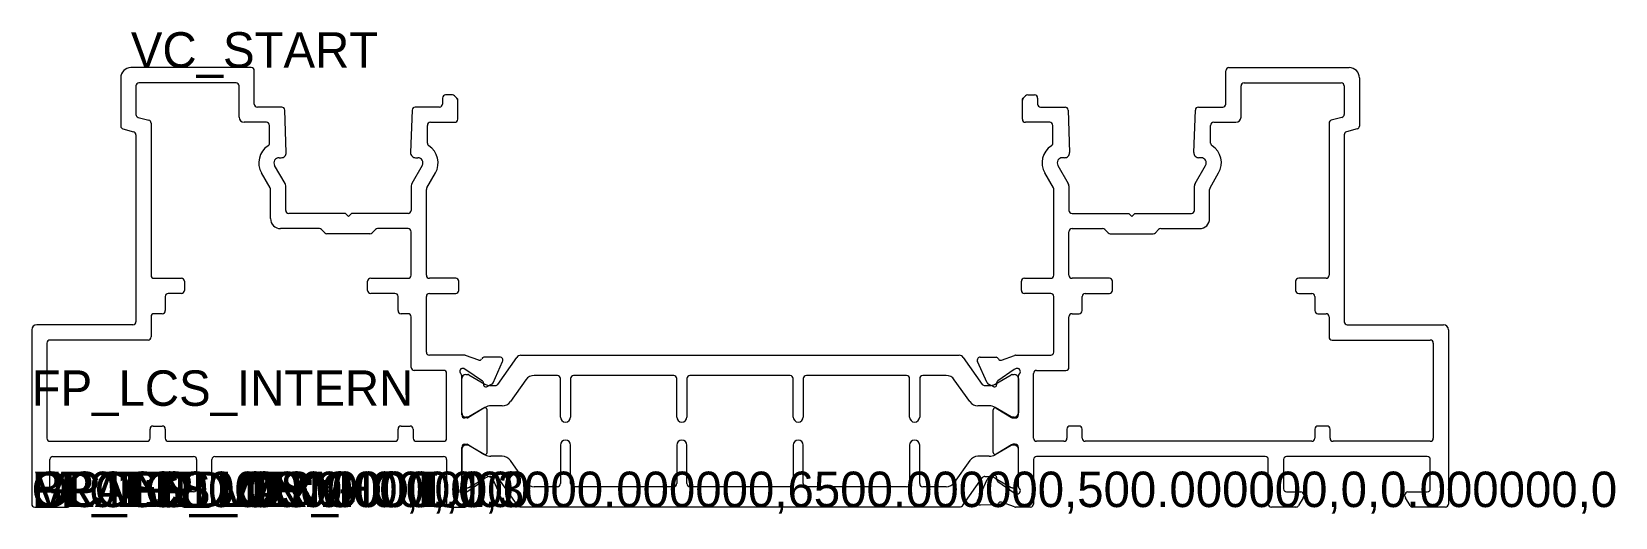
# Model space of a CAD drawing. Header units: metres. Extents: x -106 to 54, y -1 to 186.
# Drawn here: x -106.1 to 50.4, y 138.1 to 186 of the extents above.
import ezdxf

# ---------------------------------------------------------------- set-up
doc = ezdxf.new("R2010")
doc.units = ezdxf.units.M

msp = doc.modelspace()

# ---------------------------------------------------------------- linework, layer by layer
for p, q in [((-84.377243, 182.4907), (-96.277243, 182.4907)), ((-84.077243, 178.8907), (-84.077243, 182.1907)), ((11.922757, 178.8907), (11.922757, 182.1907)), ((12.222757, 182.4907), (24.122757, 182.4907)), ((-97.277243, 181.4907), (-97.277243, 176.722822)), ((-95.777243, 180.6907), (-95.777243, 177.873812)), ((-85.877243, 180.9907), (-95.477243, 180.9907)), ((-85.577243, 177.5907), (-85.577243, 180.6907)), ((13.422757, 177.5907), (13.422757, 180.6907)), ((13.722757, 180.9907), (23.322757, 180.9907)), ((23.622757, 180.6907), (23.622757, 177.873812)), ((25.122757, 181.4907), (25.122757, 176.722822)), ((-81.36695, 178.5907), (-83.777243, 178.5907)), ((-65.777243, 178.5907), (-68.187536, 178.5907)), ((-65.477243, 179.4907), (-65.477243, 178.8907)), ((-64.501507, 179.7907), (-65.177243, 179.7907)), ((-64.065111, 179.478568), (-64.289375, 179.702832)), ((-63.977243, 179.3907), (-64.065111, 179.478568)), ((-63.977243, 179.266436), (-63.977243, 179.3907)), ((-63.977243, 177.3907), (-63.977243, 179.266436)), ((-8.177243, 179.3907), (-8.089375, 179.478568)), ((-8.177243, 179.266436), (-8.177243, 179.3907)), ((-8.177243, 177.3907), (-8.177243, 179.266436)), ((-8.089375, 179.478568), (-7.865111, 179.702832)), ((-7.652979, 179.7907), (-6.977243, 179.7907)), ((-6.677243, 179.4907), (-6.677243, 178.8907)), ((-6.377243, 178.5907), (-3.96695, 178.5907)), ((9.212464, 178.5907), (11.622757, 178.5907)), ((-95.554889, 177.584034), (-94.499597, 177.30127)), ((-94.277243, 177.011492), (-94.277243, 161.9907)), ((-82.877243, 177.0907), (-85.077243, 177.0907)), ((-80.920709, 174.108149), (-81.067132, 178.30117)), ((-68.487354, 178.30117), (-68.633777, 174.108149)), ((-66.677243, 177.0907), (-64.277243, 177.0907)), ((-5.477243, 177.0907), (-7.877243, 177.0907)), ((-3.667132, 178.30117), (-3.520709, 174.108149)), ((8.766223, 174.108149), (8.912646, 178.30117)), ((10.722757, 177.0907), (12.922757, 177.0907)), ((22.122757, 177.011492), (22.122757, 161.9907)), ((23.400403, 177.584034), (22.345111, 177.30127)), ((-97.054889, 176.433044), (-95.999597, 176.150279)), ((-95.777243, 175.860502), (-95.777243, 157.3907)), ((-82.577243, 175.027408), (-82.577243, 176.7907)), ((-66.977243, 175.027408), (-66.977243, 176.7907)), ((-5.177243, 175.027408), (-5.177243, 176.7907)), ((10.422757, 175.027408), (10.422757, 176.7907)), ((23.622757, 175.860502), (23.622757, 157.3907)), ((24.900403, 176.433044), (23.845111, 176.150279)), ((-81.04423, 171.064661), (-82.069626, 172.8407)), ((-81.636614, 173.5907), (-81.420404, 173.5907)), ((-67.48486, 172.8407), (-68.510256, 171.064661)), ((-68.134082, 173.5907), (-67.917872, 173.5907)), ((-4.669626, 172.8407), (-3.64423, 171.064661)), ((-4.020404, 173.5907), (-4.236614, 173.5907)), ((8.889744, 171.064661), (9.91514, 172.8407)), ((9.482128, 173.5907), (9.265918, 173.5907)), ((-82.517435, 170.616328), (-83.368665, 172.0907)), ((-80.977243, 168.3907), (-80.977243, 170.814661)), ((-68.577243, 170.814661), (-68.577243, 168.3907)), ((-67.037075, 170.616285), (-66.185821, 172.0907)), ((-5.117411, 170.616285), (-5.968665, 172.0907)), ((-3.577243, 170.814661), (-3.577243, 168.3907)), ((8.822757, 168.3907), (8.822757, 170.814661)), ((10.362949, 170.616328), (11.214179, 172.0907)), ((-82.477243, 167.5907), (-82.477243, 170.466328)), ((-67.077268, 161.9907), (-67.077268, 170.466285)), ((-5.077218, 161.9907), (-5.077218, 170.466285)), ((10.322757, 167.5907), (10.322757, 170.466328)), ((-75.077243, 168.0907), (-80.677243, 168.0907)), ((-74.777243, 167.7907), (-75.077243, 168.0907)), ((-74.477243, 168.0907), (-74.777243, 167.7907)), ((-68.877243, 168.0907), (-74.477243, 168.0907)), ((-3.277243, 168.0907), (2.322757, 168.0907)), ((2.322757, 168.0907), (2.622757, 167.7907)), ((2.622757, 167.7907), (2.922757, 168.0907)), ((2.922757, 168.0907), (8.522757, 168.0907)), ((-77.651507, 166.5907), (-81.477243, 166.5907)), ((-77.115111, 166.178568), (-77.439375, 166.502832)), ((-72.651507, 166.0907), (-76.902979, 166.0907)), ((-72.115111, 166.502832), (-72.439375, 166.178568)), ((-68.877268, 166.5907), (-71.902979, 166.5907)), ((-68.577268, 161.9907), (-68.577268, 166.2907)), ((-3.577218, 161.9907), (-3.577218, 166.2907)), ((-3.277218, 166.5907), (-0.251507, 166.5907)), ((-0.039375, 166.502832), (0.284889, 166.178568)), ((0.497021, 166.0907), (4.748493, 166.0907)), ((4.960625, 166.178568), (5.284889, 166.502832)), ((5.497021, 166.5907), (9.322757, 166.5907)), ((-93.977243, 161.6907), (-91.277243, 161.6907)), ((-90.977243, 161.3907), (-90.977243, 160.4907)), ((-72.877268, 160.4907), (-72.877268, 161.3907)), ((-72.577268, 161.6907), (-68.877268, 161.6907)), ((-64.177268, 161.6907), (-66.777268, 161.6907)), ((-63.877268, 160.4907), (-63.877268, 161.3907)), ((-8.277218, 160.4907), (-8.277218, 161.3907)), ((-7.977218, 161.6907), (-5.377218, 161.6907)), ((0.422782, 161.6907), (-3.277218, 161.6907)), ((0.722782, 160.4907), (0.722782, 161.3907)), ((18.822757, 161.3907), (18.822757, 160.4907)), ((21.822757, 161.6907), (19.122757, 161.6907)), ((-92.877243, 159.8907), (-92.877243, 158.4907)), ((-91.277243, 160.1907), (-92.577243, 160.1907)), ((-70.177268, 160.1907), (-72.577268, 160.1907)), ((-69.877268, 158.4907), (-69.877268, 159.8907)), ((-67.077268, 154.3907), (-67.077268, 159.8907)), ((-66.777268, 160.1907), (-64.177268, 160.1907)), ((-5.377218, 160.1907), (-7.977218, 160.1907)), ((-5.077218, 154.3907), (-5.077218, 159.8907)), ((-2.277218, 158.4907), (-2.277218, 159.8907)), ((-1.977218, 160.1907), (0.422782, 160.1907)), ((19.122757, 160.1907), (20.422757, 160.1907)), ((20.722757, 159.8907), (20.722757, 158.4907)), ((-93.177243, 158.1907), (-93.977243, 158.1907)), ((-68.877268, 158.1907), (-69.577268, 158.1907)), ((-3.277218, 158.1907), (-2.577218, 158.1907)), ((21.022757, 158.1907), (21.822757, 158.1907)), ((-106.077243, 156.5907), (-106.077243, 139.3907)), ((-96.077243, 157.0907), (-105.577243, 157.0907)), ((-94.277243, 157.8907), (-94.277243, 155.8907)), ((-68.577268, 152.8907), (-68.577268, 157.8907)), ((-3.577218, 152.8907), (-3.577218, 157.8907)), ((22.122757, 157.8907), (22.122757, 155.8907)), ((23.922757, 157.0907), (33.422757, 157.0907)), ((33.922757, 156.5907), (33.922757, 139.3907)), ((-104.577243, 155.2907), (-104.577243, 145.8907)), ((-94.577243, 155.5907), (-104.277243, 155.5907)), ((22.422757, 155.5907), (32.122757, 155.5907)), ((32.422757, 155.2907), (32.422757, 145.8907)), ((-63.30938, 154.0907), (-66.777268, 154.0907)), ((-61.905951, 153.604845), (-63.207866, 154.073003)), ((-59.813125, 153.89502), (-61.392053, 153.884563)), ((-60.487062, 151.36453), (-59.538412, 153.470045)), ((-60.01603, 151.212216), (-58.13459, 153.87398)), ((-57.726291, 154.085377), (-14.428195, 154.085377)), ((-14.019896, 153.87398), (-12.138456, 151.212216)), ((-11.667424, 151.36453), (-12.616074, 153.470045)), ((-12.341361, 153.89502), (-10.762433, 153.884563)), ((-10.248535, 153.604845), (-8.94662, 154.073003)), ((-8.845106, 154.0907), (-5.377218, 154.0907)), ((-65.377268, 152.5907), (-68.277268, 152.5907)), ((-65.077268, 145.8907), (-65.077268, 152.2907)), ((-63.577268, 148.19069), (-63.577268, 152.043477)), ((-63.355241, 152.764763), (-63.172532, 152.683416)), ((-63.177243, 152.185377), (-62.970799, 152.185377)), ((-63.172532, 152.683416), (-61.543775, 151.55895)), ((-62.870854, 152.158614), (-61.28891, 151.245955)), ((-54.127243, 152.085377), (-56.431913, 152.085377)), ((-42.627243, 152.085377), (-52.527243, 152.085377)), ((-31.127243, 152.085377), (-41.027243, 152.085377)), ((-19.627243, 152.085377), (-29.527243, 152.085377)), ((-15.722573, 152.085377), (-18.027243, 152.085377)), ((-10.865576, 151.245955), (-9.283632, 152.158614)), ((-8.981954, 152.683416), (-10.610711, 151.55895)), ((-9.183688, 152.185377), (-8.977243, 152.185377)), ((-8.799245, 152.764763), (-8.981954, 152.683416)), ((-8.577218, 148.19069), (-8.577218, 152.043477)), ((-7.077218, 145.8907), (-7.077218, 152.2907)), ((-6.777218, 152.5907), (-3.877218, 152.5907)), ((-63.577243, 148.385377), (-63.577243, 151.785377)), ((-61.415192, 151.287903), (-61.424494, 151.172808)), ((-61.139421, 150.975999), (-60.631998, 151.216719)), ((-60.689243, 151.085377), (-60.261009, 151.085377)), ((-57.248512, 151.662582), (-58.771333, 149.508173)), ((-53.827243, 147.985377), (-53.827243, 151.785377)), ((-52.827243, 151.785377), (-52.827243, 147.985377)), ((-42.327243, 147.985377), (-42.327243, 151.785377)), ((-41.327243, 151.785377), (-41.327243, 147.985377)), ((-30.827243, 147.985377), (-30.827243, 151.785377)), ((-29.827243, 151.785377), (-29.827243, 147.985377)), ((-19.327243, 147.985377), (-19.327243, 151.785377)), ((-18.327243, 151.785377), (-18.327243, 147.985377)), ((-13.383153, 149.508173), (-14.905974, 151.662582)), ((-11.893477, 151.085377), (-11.465243, 151.085377)), ((-11.015065, 150.975999), (-11.522488, 151.216719)), ((-10.739294, 151.287903), (-10.729993, 151.172808)), ((-8.577243, 151.785377), (-8.577243, 148.385377)), ((-61.38147, 148.8614), (-62.899771, 147.934625)), ((-61.28891, 148.9248), (-62.870854, 148.01214)), ((-61.077268, 144.49069), (-61.077268, 148.69069)), ((-59.587933, 149.085377), (-60.689243, 149.085377)), ((-11.465243, 149.085377), (-12.566553, 149.085377)), ((-11.077218, 144.49069), (-11.077218, 148.69069)), ((-9.283632, 148.01214), (-10.865576, 148.9248)), ((-10.773016, 148.8614), (-9.254715, 147.934625)), ((-63.056074, 147.89069), (-63.277268, 147.89069)), ((-62.970799, 147.985377), (-63.177243, 147.985377)), ((-8.977243, 147.985377), (-9.183688, 147.985377)), ((-9.098412, 147.89069), (-8.877218, 147.89069)), ((-104.277243, 145.5907), (-94.677243, 145.5907)), ((-94.377243, 145.8907), (-94.377243, 146.7907)), ((-94.077243, 147.0907), (-93.177243, 147.0907)), ((-92.877243, 146.7907), (-92.877243, 145.8907)), ((-92.577243, 145.5907), (-70.177243, 145.5907)), ((-69.877243, 145.8907), (-69.877243, 146.7907)), ((-69.577243, 147.0907), (-68.677243, 147.0907)), ((-68.377243, 146.7907), (-68.377243, 145.8907)), ((-68.077243, 145.5907), (-65.377268, 145.5907)), ((-4.077243, 145.5907), (-6.777218, 145.5907)), ((-3.777243, 146.7907), (-3.777243, 145.8907)), ((-2.577243, 147.0907), (-3.477243, 147.0907)), ((-2.277243, 145.8907), (-2.277243, 146.7907)), ((20.422757, 145.5907), (-1.977243, 145.5907)), ((20.722757, 146.7907), (20.722757, 145.8907)), ((21.922757, 147.0907), (21.022757, 147.0907)), ((22.222757, 145.8907), (22.222757, 146.7907)), ((32.122757, 145.5907), (22.522757, 145.5907)), ((-103.977243, 144.0907), (-90.077243, 144.0907)), ((-87.977243, 144.0907), (-65.377243, 144.0907)), ((-63.577268, 141.137904), (-63.577268, 144.99069)), ((-63.577243, 144.806003), (-63.577243, 141.406003)), ((-63.277268, 145.29069), (-63.056074, 145.29069)), ((-62.970799, 145.206003), (-63.177243, 145.206003)), ((-62.899771, 145.246756), (-61.38147, 144.31998)), ((-61.28891, 144.266581), (-62.870854, 145.17924)), ((-59.587933, 144.106003), (-60.689243, 144.106003)), ((-53.827243, 145.206003), (-53.827243, 141.406003)), ((-52.827243, 141.406003), (-52.827243, 145.206003)), ((-42.327243, 145.206003), (-42.327243, 141.406003)), ((-41.327243, 141.406003), (-41.327243, 145.206003)), ((-30.827243, 145.206003), (-30.827243, 141.406003)), ((-29.827243, 141.406003), (-29.827243, 145.206003)), ((-19.327243, 145.206003), (-19.327243, 141.406003)), ((-18.327243, 141.406003), (-18.327243, 145.206003)), ((-11.465243, 144.106003), (-12.566553, 144.106003)), ((-9.283632, 145.17924), (-10.865576, 144.266581)), ((-9.254715, 145.246756), (-10.773016, 144.31998)), ((-8.977243, 145.206003), (-9.183688, 145.206003)), ((-8.877218, 145.29069), (-9.098412, 145.29069)), ((-8.577243, 141.406003), (-8.577243, 144.806003)), ((-8.577218, 141.137904), (-8.577218, 144.99069)), ((15.822757, 144.0907), (-6.777243, 144.0907)), ((31.822757, 144.0907), (17.922757, 144.0907)), ((-104.277243, 140.8907), (-104.277243, 143.7907)), ((-89.777243, 143.7907), (-89.777243, 140.8907)), ((-88.277243, 139.3907), (-88.277243, 143.7907)), ((-65.077243, 143.7907), (-65.077243, 139.3907)), ((-57.248512, 141.528799), (-58.771333, 143.683208)), ((-13.383153, 143.683208), (-14.905974, 141.528799)), ((-7.077243, 143.7907), (-7.077243, 139.3907)), ((16.122757, 139.3907), (16.122757, 143.7907)), ((17.622757, 143.7907), (17.622757, 140.8907)), ((32.122757, 140.8907), (32.122757, 143.7907)), ((-63.177243, 141.006003), (-62.970799, 141.006003)), ((-61.543775, 141.622431), (-63.172532, 140.497965)), ((-62.870854, 141.032766), (-61.28891, 141.945426)), ((-61.424494, 142.008572), (-61.415192, 141.893477)), ((-60.631998, 141.964662), (-61.139421, 142.205381)), ((-60.689243, 142.106003), (-60.261009, 142.106003)), ((-59.538412, 139.711336), (-60.487062, 141.816851)), ((-60.01603, 141.979165), (-58.13459, 139.317401)), ((-54.127243, 141.106003), (-56.431913, 141.106003)), ((-42.627243, 141.106003), (-52.527243, 141.106003)), ((-31.127243, 141.106003), (-41.027243, 141.106003)), ((-19.627243, 141.106003), (-29.527243, 141.106003)), ((-15.722573, 141.106003), (-18.027243, 141.106003)), ((-14.019896, 139.317401), (-12.138456, 141.979165)), ((-12.616074, 139.711336), (-11.667424, 141.816851)), ((-11.893477, 142.106003), (-11.465243, 142.106003)), ((-11.522488, 141.964662), (-11.015065, 142.205381)), ((-10.865576, 141.945426), (-9.283632, 141.032766)), ((-10.729993, 142.008572), (-10.739294, 141.893477)), ((-10.610711, 141.622431), (-8.981954, 140.497965)), ((-9.183688, 141.006003), (-8.977243, 141.006003)), ((-102.077243, 140.5907), (-103.977243, 140.5907)), ((-102.289852, 139.236351), (-101.819995, 140.019446)), ((-101.777243, 140.173795), (-101.777243, 140.2907)), ((-91.777243, 140.2907), (-91.777243, 140.173795)), ((-91.734491, 140.019446), (-91.264634, 139.236351)), ((-90.077243, 140.5907), (-91.477243, 140.5907)), ((-63.172532, 140.497965), (-63.355241, 140.416617)), ((-63.207813, 139.108397), (-61.905951, 139.576536)), ((-61.392053, 139.296817), (-59.813125, 139.28636)), ((-10.762433, 139.296817), (-12.341361, 139.28636)), ((-8.946673, 139.108397), (-10.248535, 139.576536)), ((-8.981954, 140.497965), (-8.799245, 140.416617)), ((17.922757, 140.5907), (19.322757, 140.5907)), ((19.580005, 140.019446), (19.110148, 139.236351)), ((19.622757, 140.2907), (19.622757, 140.173795)), ((29.622757, 140.173795), (29.622757, 140.2907)), ((30.135366, 139.236351), (29.665509, 140.019446)), ((29.922757, 140.5907), (31.822757, 140.5907)), ((-105.777243, 139.0907), (-102.5471, 139.0907)), ((-91.007386, 139.0907), (-88.577243, 139.0907)), ((-64.777243, 139.0907), (-63.309327, 139.0907)), ((-57.726291, 139.106003), (-14.428195, 139.106003)), ((-7.377243, 139.0907), (-8.845159, 139.0907)), ((18.8529, 139.0907), (16.422757, 139.0907)), ((33.622757, 139.0907), (30.392614, 139.0907))]:
    msp.add_line(p, q)
for centre, radius, start, end in [((-96.277243, 181.4907), 1, 90, 180), ((-84.377243, 182.1907), 0.3, 0, 90), ((12.222757, 182.1907), 0.3, 90, 180), ((24.122757, 181.4907), 1, 0, 90), ((-95.477243, 180.6907), 0.3, 90, 180), ((-85.877243, 180.6907), 0.3, 0, 90), ((13.722757, 180.6907), 0.3, 90, 180), ((23.322757, 180.6907), 0.3, 0, 90), ((-83.777243, 178.8907), 0.3, 180, 270), ((-81.36695, 178.2907), 0.3, 2, 90), ((-68.187536, 178.2907), 0.3, 90, 178), ((-65.777243, 178.8907), 0.3, 270, 0), ((-65.177243, 179.4907), 0.3, 90, 180), ((-64.501507, 179.4907), 0.3, 45, 90), ((-64.277243, 179.266436), 0.3, 0, 45), ((-7.877243, 179.266436), 0.3, 135, 180), ((-7.652979, 179.4907), 0.3, 90, 135), ((-6.977243, 179.4907), 0.3, 0, 90), ((-6.377243, 178.8907), 0.3, 180, 270), ((-3.96695, 178.2907), 0.3, 2, 90), ((9.212464, 178.2907), 0.3, 90, 178), ((11.622757, 178.8907), 0.3, 270, 0), ((-95.477243, 177.873812), 0.3, 180, 255), ((-94.577243, 177.011492), 0.3, 0, 75), ((-85.077243, 177.5907), 0.5, 180, 270), ((-82.877243, 176.7907), 0.3, 0, 90), ((-66.677243, 176.7907), 0.3, 90, 180), ((-64.277243, 177.3907), 0.3, 270, 0), ((-7.877243, 177.3907), 0.3, 180, 270), ((-5.477243, 176.7907), 0.3, 0, 90), ((10.722757, 176.7907), 0.3, 90, 180), ((12.922757, 177.5907), 0.5, 270, 0), ((22.422757, 177.011492), 0.3, 105, 180), ((23.322757, 177.873812), 0.3, 285, 0), ((-96.977243, 176.722822), 0.3, 180, 255), ((-96.077243, 175.860502), 0.3, 0, 75), ((23.922757, 175.860502), 0.3, 105, 180), ((24.822757, 176.722822), 0.3, 285, 0), ((-81.636614, 173.0907), 2, 122.643077, 210), ((-82.877243, 175.027408), 0.3, 302.643077, 0), ((-81.420404, 174.0907), 0.5, 270, 2), ((-68.134082, 174.0907), 0.5, 178, 270), ((-66.677243, 175.027408), 0.3, 180, 237.356923), ((-67.917872, 173.0907), 2, 330, 57.356923), ((-4.236614, 173.0907), 2, 122.643077, 210), ((-5.477243, 175.027408), 0.3, 302.643077, 0), ((-4.020404, 174.0907), 0.5, 270, 2), ((9.265918, 174.0907), 0.5, 178, 270), ((10.722757, 175.027408), 0.3, 180, 237.356923), ((9.482128, 173.0907), 2, 330, 57.356923), ((-81.636614, 173.0907), 0.5, 90, 210), ((-67.917872, 173.0907), 0.5, 330, 90), ((-4.236614, 173.0907), 0.5, 90, 210), ((9.482128, 173.0907), 0.5, 330, 90), ((-82.777243, 170.466328), 0.3, 0, 30), ((-81.477243, 170.814661), 0.5, 0, 30), ((-68.077243, 170.814661), 0.5, 150, 180), ((-66.777268, 170.466285), 0.3, 150, 180), ((-5.377218, 170.466285), 0.3, 0, 30), ((-4.077243, 170.814661), 0.5, 0, 30), ((9.322757, 170.814661), 0.5, 150, 180), ((10.622757, 170.466328), 0.3, 150, 180), ((-81.477243, 167.5907), 1, 180, 270), ((-80.677243, 168.3907), 0.3, 180, 270), ((-68.877243, 168.3907), 0.3, 270, 0), ((-3.277243, 168.3907), 0.3, 180, 270), ((8.522757, 168.3907), 0.3, 270, 0), ((9.322757, 167.5907), 1, 270, 0), ((-77.651507, 166.2907), 0.3, 45, 90), ((-76.902979, 166.3907), 0.3, 225, 270), ((-72.651507, 166.3907), 0.3, 270, 315), ((-71.902979, 166.2907), 0.3, 90, 135), ((-68.877268, 166.2907), 0.3, 0, 90), ((-3.277218, 166.2907), 0.3, 90, 180), ((-0.251507, 166.2907), 0.3, 45, 90), ((0.497021, 166.3907), 0.3, 225, 270), ((4.748493, 166.3907), 0.3, 270, 315), ((5.497021, 166.2907), 0.3, 90, 135), ((-93.977243, 161.9907), 0.3, 180, 270), ((-91.277243, 161.3907), 0.3, 0, 90), ((-72.577268, 161.3907), 0.3, 90, 180), ((-68.877268, 161.9907), 0.3, 270, 0), ((-66.777268, 161.9907), 0.3, 180, 270), ((-64.177268, 161.3907), 0.3, 0, 90), ((-7.977218, 161.3907), 0.3, 90, 180), ((-5.377218, 161.9907), 0.3, 270, 0), ((-3.277218, 161.9907), 0.3, 180, 270), ((0.422782, 161.3907), 0.3, 0, 90), ((19.122757, 161.3907), 0.3, 90, 180), ((21.822757, 161.9907), 0.3, 270, 0), ((-92.577243, 159.8907), 0.3, 90, 180), ((-91.277243, 160.4907), 0.3, 270, 0), ((-72.577268, 160.4907), 0.3, 180, 270), ((-70.177268, 159.8907), 0.3, 0, 90), ((-66.777268, 159.8907), 0.3, 90, 180), ((-64.177268, 160.4907), 0.3, 270, 0), ((-7.977218, 160.4907), 0.3, 180, 270), ((-5.377218, 159.8907), 0.3, 0, 90), ((-1.977218, 159.8907), 0.3, 90, 180), ((0.422782, 160.4907), 0.3, 270, 0), ((19.122757, 160.4907), 0.3, 180, 270), ((20.422757, 159.8907), 0.3, 0, 90), ((-93.977243, 157.8907), 0.3, 90, 180), ((-93.177243, 158.4907), 0.3, 270, 0), ((-69.577268, 158.4907), 0.3, 180, 270), ((-68.877268, 157.8907), 0.3, 0, 90), ((-3.277218, 157.8907), 0.3, 90, 180), ((-2.577218, 158.4907), 0.3, 270, 0), ((21.022757, 158.4907), 0.3, 180, 270), ((21.822757, 157.8907), 0.3, 0, 90), ((-105.577243, 156.5907), 0.5, 90, 180), ((-96.077243, 157.3907), 0.3, 270, 0), ((23.922757, 157.3907), 0.3, 180, 270), ((33.422757, 156.5907), 0.5, 0, 90), ((-104.277243, 155.2907), 0.3, 90, 180), ((-94.577243, 155.8907), 0.3, 270, 0), ((22.422757, 155.8907), 0.3, 180, 270), ((32.122757, 155.2907), 0.3, 0, 90), ((-66.777268, 154.3907), 0.3, 180, 270), ((-63.30938, 153.7907), 0.3, 70.221829, 90), ((-61.826432, 153.825982), 0.235, 250.221829, 336), ((-61.390497, 153.649568), 0.235, 90, 156), ((-59.811138, 153.595027), 0.3, 335.379459, 90), ((-57.726291, 153.585377), 0.5, 90, 144.745828), ((-14.428195, 153.585377), 0.5, 35.254172, 90), ((-12.343348, 153.595027), 0.3, 90, 204.620541), ((-10.763989, 153.649568), 0.235, 24, 90), ((-10.328054, 153.825982), 0.235, 204, 289.778171), ((-8.845106, 153.7907), 0.3, 90, 109.778171), ((-5.377218, 154.3907), 0.3, 270, 0), ((-68.277268, 152.8907), 0.3, 180, 270), ((-65.377268, 152.2907), 0.3, 0, 90), ((-63.477243, 152.490681), 0.300009, 66.004713, 228.187329), ((-63.877268, 152.043477), 0.3, 0, 48.187329), ((-63.177243, 151.785377), 0.4, 90, 180), ((-62.970799, 151.985377), 0.2, 60.018361, 90), ((-56.431913, 151.085377), 1, 90, 144.745828), ((-54.127243, 151.785377), 0.3, 0, 90), ((-52.527243, 151.785377), 0.3, 90, 180), ((-42.627243, 151.785377), 0.3, 0, 90), ((-41.027243, 151.785377), 0.3, 90, 180), ((-31.127243, 151.785377), 0.3, 0, 90), ((-29.527243, 151.785377), 0.3, 90, 180), ((-19.627243, 151.785377), 0.3, 0, 90), ((-18.027243, 151.785377), 0.3, 90, 180), ((-15.722573, 151.085377), 1, 35.254172, 90), ((-9.183688, 151.985377), 0.2, 90, 119.981639), ((-8.977243, 151.785377), 0.4, 0, 90), ((-8.677243, 152.490681), 0.300009, 311.812671, 113.995287), ((-8.277218, 152.043477), 0.3, 131.812671, 180), ((-6.777218, 152.2907), 0.3, 90, 180), ((-3.877218, 152.8907), 0.3, 270, 0), ((-61.714217, 151.31207), 0.3, 355.379459, 55.379459), ((-61.225144, 151.156697), 0.2, 175.379459, 295.379459), ((-60.689243, 152.285377), 1.2, 240.018361, 270), ((-60.760582, 151.487765), 0.3, 295.379459, 335.745828), ((-60.261009, 151.385377), 0.3, 270, 324.745828), ((-11.893477, 151.385377), 0.3, 215.254172, 270), ((-11.393904, 151.487765), 0.3, 204.254172, 244.620541), ((-11.465243, 152.285377), 1.2, 270, 299.981639), ((-10.929343, 151.156697), 0.2, 244.620541, 4.620541), ((-10.440269, 151.31207), 0.3, 124.620541, 184.620541), ((-61.277268, 148.69069), 0.2, 0, 121.4), ((-60.689243, 147.885377), 1.2, 90, 119.981639), ((-59.587933, 150.085377), 1, 270, 324.745828), ((-12.566553, 150.085377), 1, 215.254172, 270), ((-11.465243, 147.885377), 1.2, 60.018361, 90), ((-10.877218, 148.69069), 0.2, 58.6, 180), ((-63.277268, 148.19069), 0.3, 180, 270), ((-63.177243, 148.385377), 0.4, 180, 270), ((-63.056074, 148.19069), 0.3, 270, 301.4), ((-62.970799, 148.185377), 0.2, 270, 299.981639), ((-53.327243, 147.985377), 0.5, 180, 0), ((-41.827243, 147.985377), 0.5, 180, 0), ((-30.327243, 147.985377), 0.5, 180, 0), ((-18.827243, 147.985377), 0.5, 180, 0), ((-9.183688, 148.185377), 0.2, 240.018361, 270), ((-9.098412, 148.19069), 0.3, 238.6, 270), ((-8.977243, 148.385377), 0.4, 270, 0), ((-8.877218, 148.19069), 0.3, 270, 0), ((-104.277243, 145.8907), 0.3, 180, 270), ((-94.677243, 145.8907), 0.3, 270, 0), ((-94.077243, 146.7907), 0.3, 90, 180), ((-93.177243, 146.7907), 0.3, 0, 90), ((-92.577243, 145.8907), 0.3, 180, 270), ((-70.177243, 145.8907), 0.3, 270, 0), ((-69.577243, 146.7907), 0.3, 90, 180), ((-68.677243, 146.7907), 0.3, 0, 90), ((-68.077243, 145.8907), 0.3, 180, 270), ((-65.377268, 145.8907), 0.3, 270, 0), ((-53.327243, 145.206003), 0.5, 0, 180), ((-41.827243, 145.206003), 0.5, 0, 180), ((-30.327243, 145.206003), 0.5, 0, 180), ((-18.827243, 145.206003), 0.5, 0, 180), ((-6.777218, 145.8907), 0.3, 180, 270), ((-4.077243, 145.8907), 0.3, 270, 0), ((-3.477243, 146.7907), 0.3, 90, 180), ((-2.577243, 146.7907), 0.3, 0, 90), ((-1.977243, 145.8907), 0.3, 180, 270), ((20.422757, 145.8907), 0.3, 270, 0), ((21.022757, 146.7907), 0.3, 90, 180), ((21.922757, 146.7907), 0.3, 0, 90), ((22.522757, 145.8907), 0.3, 180, 270), ((32.122757, 145.8907), 0.3, 270, 0), ((-103.977243, 143.7907), 0.3, 90, 180), ((-90.077243, 143.7907), 0.3, 0, 90), ((-87.977243, 143.7907), 0.3, 90, 180), ((-65.377243, 143.7907), 0.3, 0, 90), ((-63.277268, 144.99069), 0.3, 90, 180), ((-63.177243, 144.806003), 0.4, 90, 180), ((-63.056074, 144.99069), 0.3, 58.6, 90), ((-62.970799, 145.006003), 0.2, 60.018361, 90), ((-61.277268, 144.49069), 0.2, 238.6, 0), ((-60.689243, 145.306003), 1.2, 240.018361, 270), ((-59.587933, 143.106003), 1, 35.254172, 90), ((-12.566553, 143.106003), 1, 90, 144.745828), ((-11.465243, 145.306003), 1.2, 270, 299.981639), ((-10.877218, 144.49069), 0.2, 180, 301.4), ((-9.183688, 145.006003), 0.2, 90, 119.981639), ((-9.098412, 144.99069), 0.3, 90, 121.4), ((-8.977243, 144.806003), 0.4, 0, 90), ((-8.877218, 144.99069), 0.3, 0, 90), ((-6.777243, 143.7907), 0.3, 90, 180), ((15.822757, 143.7907), 0.3, 0, 90), ((17.922757, 143.7907), 0.3, 90, 180), ((31.822757, 143.7907), 0.3, 0, 90), ((-103.977243, 140.8907), 0.3, 180, 270), ((-90.077243, 140.8907), 0.3, 270, 0), ((-63.477243, 140.6907), 0.300009, 131.812671, 293.995287), ((-63.877268, 141.137904), 0.3, 311.812671, 0), ((-63.177243, 141.406003), 0.4, 180, 270), ((-62.970799, 141.206003), 0.2, 270, 299.981639), ((-61.714217, 141.86931), 0.3, 304.620541, 4.620541), ((-61.225144, 142.024683), 0.2, 64.620541, 184.620541), ((-60.689243, 140.906003), 1.2, 90, 119.981639), ((-60.760582, 141.693615), 0.3, 24.254172, 64.620541), ((-60.261009, 141.806003), 0.3, 35.254172, 90), ((-56.431913, 142.106003), 1, 215.254172, 270), ((-54.127243, 141.406003), 0.3, 270, 0), ((-52.527243, 141.406003), 0.3, 180, 270), ((-42.627243, 141.406003), 0.3, 270, 0), ((-41.027243, 141.406003), 0.3, 180, 270), ((-31.127243, 141.406003), 0.3, 270, 0), ((-29.527243, 141.406003), 0.3, 180, 270), ((-19.627243, 141.406003), 0.3, 270, 0), ((-18.027243, 141.406003), 0.3, 180, 270), ((-15.722573, 142.106003), 1, 270, 324.745828), ((-11.893477, 141.806003), 0.3, 90, 144.745828), ((-11.393904, 141.693615), 0.3, 115.379459, 155.745828), ((-11.465243, 140.906003), 1.2, 60.018361, 90), ((-10.929343, 142.024683), 0.2, 355.379459, 115.379459), ((-10.440269, 141.86931), 0.3, 175.379459, 235.379459), ((-9.183688, 141.206003), 0.2, 240.018361, 270), ((-8.977243, 141.406003), 0.4, 270, 0), ((-8.677243, 140.6907), 0.300009, 246.004713, 48.187329), ((-8.277218, 141.137904), 0.3, 180, 228.187329), ((17.922757, 140.8907), 0.3, 180, 270), ((31.822757, 140.8907), 0.3, 270, 0), ((-105.777243, 139.3907), 0.3, 180, 270), ((-102.077243, 140.2907), 0.3, 0, 90), ((-102.077243, 140.173795), 0.3, 329.036243, 0), ((-91.477243, 140.2907), 0.3, 90, 180), ((-91.477243, 140.173795), 0.3, 180, 210.963757), ((-88.577243, 139.3907), 0.3, 270, 0), ((-64.777243, 139.3907), 0.3, 180, 270), ((-61.826432, 139.355399), 0.235, 24, 109.778171), ((-61.390497, 139.531812), 0.235, 204, 270), ((-59.811138, 139.586354), 0.3, 270, 24.620541), ((-57.726291, 139.606003), 0.5, 215.254172, 270), ((-14.428195, 139.606003), 0.5, 270, 324.745828), ((-12.343348, 139.586354), 0.3, 155.379459, 270), ((-10.763989, 139.531812), 0.235, 270, 336), ((-10.328054, 139.355399), 0.235, 70.221829, 156), ((-7.377243, 139.3907), 0.3, 270, 0), ((16.422757, 139.3907), 0.3, 180, 270), ((19.322757, 140.2907), 0.3, 0, 90), ((19.322757, 140.173795), 0.3, 329.036243, 0), ((29.922757, 140.2907), 0.3, 90, 180), ((29.922757, 140.173795), 0.3, 180, 210.963757), ((33.622757, 139.3907), 0.3, 270, 0), ((-102.5471, 139.3907), 0.3, 270, 329.036243), ((-91.007386, 139.3907), 0.3, 210.963757, 270), ((-63.309327, 139.3907), 0.3, 270, 289.778171), ((-8.845159, 139.3907), 0.3, 250.221829, 270), ((18.8529, 139.3907), 0.3, 270, 329.036243), ((30.392614, 139.3907), 0.3, 210.963757, 270)]:
    msp.add_arc(centre, radius, start, end)

# ---------------------------------------------------------------- texts
for tag, p in [('VC_START', (-96.277243, 182.4907)), ('FP_LCS_INTERN', (-106.077243, 149.0907)), ('OPTI:500.000000,1,0,3000.000000,6500.000000,500.000000,0,0.000000,0', (-106.077243, 139.0907)), ('GLASS_MIN:0.000000', (-106.077243, 139.0907)), ('GLASS_MAX:0.000000', (-106.077243, 139.0907)), ('VC_END', (-105.777243, 139.0907)), ('FRONT_VIEW', (-106.077243, 139.0907)), ('BL01:6800.000000,,1', (-106.077243, 139.0907)), ('FP_LCS_ORIG', (-106.077243, 139.0907)), ('FP_LCS_HOT', (-96.077243, 139.0907))]:
    msp.add_attdef(tag, p, '', height=3.5)

doc.saveas('drawing.dxf')
